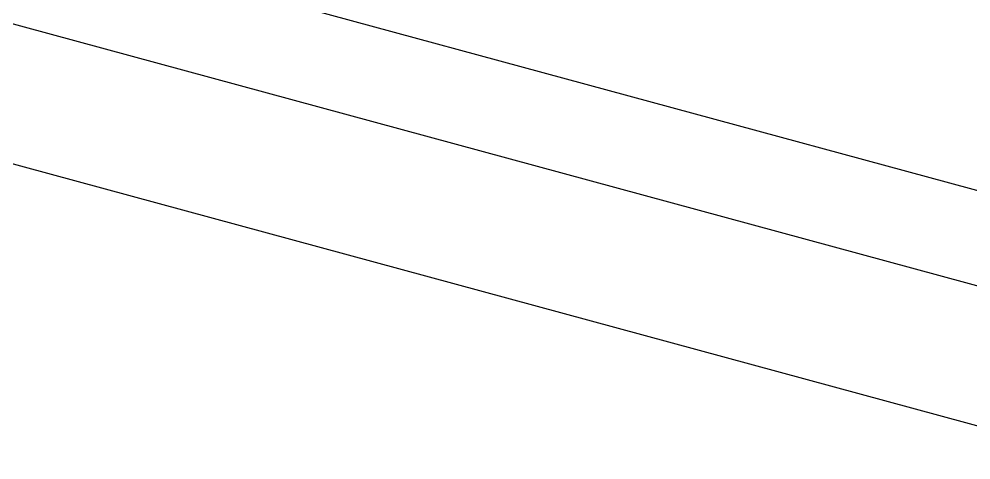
# Model space of a CAD drawing. Header units: inches. Extents: x 0.9 to 37.1, y -8.4 to 11.7.
# Drawn here: x 2.6529 to 2.774, y 0.6304 to 0.6866 of the extents above; entities that cross this region are included whole.
import ezdxf

# ---------------------------------------------------------------- set-up
doc = ezdxf.new("R2010")
doc.units = ezdxf.units.IN
doc.header["$MEASUREMENT"] = 0

msp = doc.modelspace()

# ---------------------------------------------------------------- linework, layer by layer
at = {"color": 7, "linetype": 'Continuous', "lineweight": 25}
for p, q in [((2.805033723143963, 0.6565137592862804), (2.430309655076132, 0.7583557316215951)), ((2.79629428148736, 0.6467567269849018), (2.430458959167717, 0.7461829286886416)), ((2.790697864290888, 0.6304200611642268), (2.425020998360423, 0.7298031978166976))]:
    msp.add_line(p, q, dxfattribs=at)

doc.saveas('drawing.dxf')
